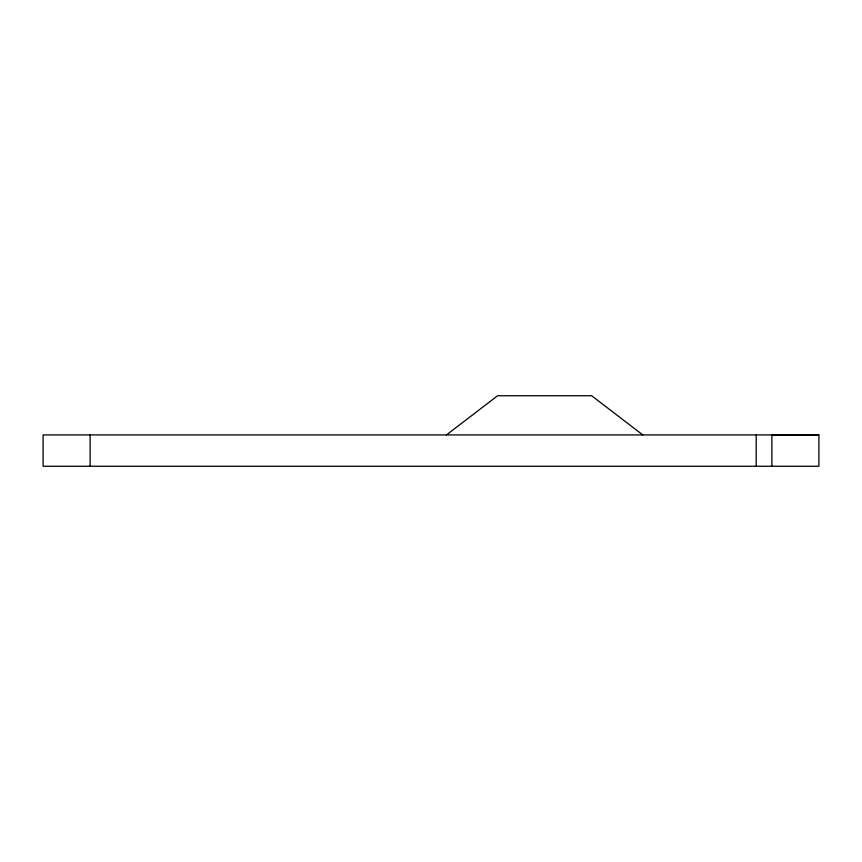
<?xml version="1.0" encoding="UTF-8"?>
<svg xmlns="http://www.w3.org/2000/svg" width="862" height="862" viewBox="0 0 862 862"><rect width="100%" height="100%" fill="white"/><g stroke="black" fill="none" stroke-linecap="round" stroke-linejoin="round"><path stroke-width="1.29" d="M446.462 434.922L497.611 395.733L591.644 395.733L642.783 434.922M818.9 434.922L43.1 434.922L43.1 466.267L818.9 466.267L818.9 434.922L771.878 434.922L771.878 466.267M756.211 434.922L756.211 466.267M90.122 434.922L90.122 466.267"/></g></svg>
